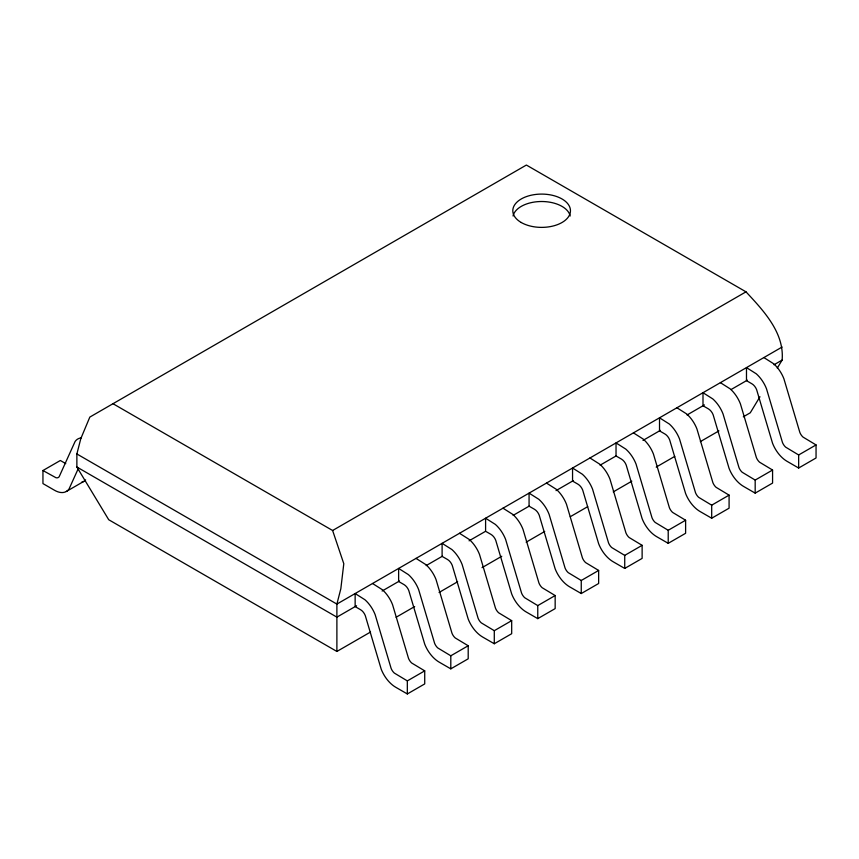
<?xml version="1.0" encoding="UTF-8"?>
<svg xmlns="http://www.w3.org/2000/svg" width="859" height="859" viewBox="0 0 859 859"><rect width="100%" height="100%" fill="white"/><g stroke="black" fill="none" stroke-linecap="round" stroke-linejoin="round"><path stroke-width="1.29" d="M370.562 632.02L336.889 651.455L108.728 519.738L76.87 467.017L76.87 453.96L80.81 438.627L89.83 417.087L526.384 165.046L745.999 291.835C763.275 310.443 784.503 332.605 782.13 360.071L777.288 368.092M78.394 468.327L69.042 488.986A23.676 13.669 60 0 1 54.546 490.285L42.95 483.585L42.95 470.528L60.345 460.488L65.767 463.624M759.968 396.751L750.272 412.792L743.303 416.819M66.39 491.455L83.774 481.416M113.001 403.709L332.616 530.497L745.999 291.835M782.13 347.025L336.889 604.081L76.87 453.96M356.592 605.756L336.889 617.138L76.87 467.017M382.105 591.024L399.499 580.985M426.171 565.587L442.396 556.213M469.068 540.826L485.303 531.453M513.134 515.379L529.359 506.015M556.031 490.618L573.425 480.568M600.097 465.181L616.322 455.807M642.994 440.409L660.388 430.37M687.06 414.972L704.444 404.922M731.116 389.524L747.351 380.161M774.013 364.764L782.13 360.071M396.106 617.267L414.682 606.54M439.067 592.463L457.643 581.736M482.028 567.659L501.774 556.256M526.159 542.179L544.735 531.453M570.279 516.71L587.706 506.649M613.251 491.906L631.827 481.18M656.212 467.092L674.787 456.365M700.332 441.623L718.919 430.896M407.327 680.897L424.722 670.858L424.722 683.914L407.327 693.954L395.731 687.264A23.676 13.669 60 0 1 381.224 669.225L365.827 617.417A7.688 4.435 60 0 0 360.587 609.729L355.143 606.594L355.143 593.537L364.935 599.743A23.816 13.744 60 0 1 375.168 614.7L391.103 668.345A7.548 4.359 60 0 0 394.345 673.08L407.327 680.897L407.327 693.954M450.803 655.793L468.198 645.753L468.198 658.81L450.803 668.85L439.207 662.16A23.676 13.669 60 0 1 424.711 644.121L409.313 592.313A7.688 4.435 60 0 0 404.063 584.625L398.63 581.489L398.63 568.433L408.422 574.639A23.816 13.744 60 0 1 418.644 589.596L434.59 643.241A7.548 4.359 60 0 0 437.822 647.976L450.803 655.793L450.803 668.85M494.29 630.689L511.685 620.649L511.685 633.706L494.29 643.745L482.694 637.056A23.676 13.669 60 0 1 468.187 619.017L452.79 567.208A7.688 4.435 60 0 0 447.55 559.52L442.106 556.385L442.106 543.328L451.898 549.535A23.816 13.744 60 0 1 462.131 564.503L478.066 618.136A7.548 4.359 60 0 0 481.308 622.882L494.29 630.689L494.29 643.745M537.766 605.595L555.161 595.545L555.161 608.601L537.766 618.641L526.17 611.952A23.676 13.669 60 0 1 511.674 593.913L496.277 542.104A7.688 4.435 60 0 0 491.026 534.416L485.593 531.281L485.593 518.224L495.385 524.43A23.816 13.744 60 0 1 505.607 539.398L521.553 593.032A7.548 4.359 60 0 0 524.785 597.778L537.766 605.595L537.766 618.641M581.253 580.491L598.648 570.44L598.648 583.497L581.253 593.537L569.657 586.847A23.676 13.669 60 0 1 555.15 568.808L539.753 517A7.688 4.435 60 0 0 534.513 509.312L529.069 506.176L529.069 493.12L538.861 499.326A23.816 13.744 60 0 1 549.094 514.294L565.029 567.928A7.548 4.359 60 0 0 568.271 572.674L581.253 580.491L581.253 593.537M624.729 555.386L642.124 545.336L642.124 558.393L624.729 568.433L613.133 561.743A23.676 13.669 60 0 1 598.637 543.704L583.24 491.896A7.688 4.435 60 0 0 577.989 484.208L572.556 481.072L572.556 468.015L582.348 474.222A23.816 13.744 60 0 1 592.57 489.19L608.516 542.824A7.548 4.359 60 0 0 611.748 547.57L624.729 555.386L624.729 568.433M668.216 530.282L685.611 520.232L685.611 533.289L668.216 543.328L656.62 536.639A23.676 13.669 60 0 1 642.113 518.6L626.716 466.791A7.688 4.435 60 0 0 621.476 459.114L616.032 455.968L616.032 442.922L625.824 449.117A23.816 13.744 60 0 1 636.057 464.085L651.992 517.719A7.548 4.359 60 0 0 655.234 522.465L668.216 530.282L668.216 543.328M711.692 505.178L729.087 495.138L729.087 508.184L711.692 518.224L700.096 511.534A23.676 13.669 60 0 1 685.6 493.495L670.203 441.687A7.688 4.435 60 0 0 664.952 434.01L659.519 430.864L659.519 417.818L669.311 424.013A23.816 13.744 60 0 1 679.533 438.981L695.479 492.615A7.548 4.359 60 0 0 698.711 497.361L711.692 505.178L711.692 518.224M755.179 480.074L772.574 470.034L772.574 483.08L755.179 493.13L743.583 486.43A23.676 13.669 60 0 1 729.076 468.391L713.679 416.583A7.688 4.435 60 0 0 708.439 408.905L702.995 405.759L702.995 392.713L712.787 398.909A23.816 13.744 60 0 1 723.02 413.877L738.955 467.511A7.548 4.359 60 0 0 742.197 472.257L755.179 480.074L755.179 493.13M798.655 454.969L816.05 444.93L816.05 457.976L798.655 468.026L787.059 461.326A23.676 13.669 60 0 1 772.563 443.287L757.166 391.479A7.688 4.435 60 0 0 751.915 383.801L746.482 380.655L746.482 367.609L756.274 373.805A23.816 13.744 60 0 1 766.496 388.773L782.442 442.406A7.548 4.359 60 0 0 785.674 447.152L798.655 454.969L798.655 468.026M763.876 357.559L773.669 363.765A23.816 13.744 60 0 1 783.891 378.733L799.826 432.367A7.548 4.359 60 0 0 803.068 437.113L816.05 444.93M720.39 382.663L730.182 388.869A23.816 13.744 60 0 1 740.404 403.837L756.349 457.471A7.548 4.359 60 0 0 759.592 462.217L772.574 470.034M676.913 407.767L686.706 413.974A23.816 13.744 60 0 1 696.928 428.942L712.863 482.575A7.548 4.359 60 0 0 716.105 487.321L729.087 495.138M633.427 432.872L643.219 439.078A23.816 13.744 60 0 1 653.441 454.046L669.386 507.68A7.548 4.359 60 0 0 672.629 512.426L685.611 520.232M589.95 457.976L599.743 464.182A23.816 13.744 60 0 1 609.965 479.139L625.9 532.784A7.548 4.359 60 0 0 629.142 537.519L642.124 545.336M546.464 483.08L556.256 489.286A23.816 13.744 60 0 1 566.478 504.244L582.423 557.888A7.548 4.359 60 0 0 585.666 562.624L598.648 570.44M502.987 508.184L512.78 514.391A23.816 13.744 60 0 1 523.002 529.348L538.937 582.993A7.548 4.359 60 0 0 542.179 587.728L555.161 595.545M459.501 533.289L469.293 539.495A23.816 13.744 60 0 1 479.515 554.452L495.46 608.097A7.548 4.359 60 0 0 498.703 612.832L511.685 620.649M416.024 558.393L425.817 564.599A23.816 13.744 60 0 1 436.039 579.557L451.974 633.201A7.548 4.359 60 0 0 455.216 637.936L468.198 645.753M372.538 583.497L382.33 589.704A23.816 13.744 60 0 1 392.552 604.661L408.497 658.305A7.548 4.359 60 0 0 411.74 663.041L424.722 670.858M42.95 470.528L55.932 477.701A7.548 4.359 60 0 0 59.174 476.702L75.109 441.472A23.816 13.744 60 0 1 81.272 437.907M332.616 530.497L343.793 563.708L340.83 588.748L336.889 604.081L336.889 651.455M513.048 215.985A28.819 16.643 0 0 1 541.632 201.511A28.819 16.643 0 0 1 570.204 215.985M85.653 479.913A23.676 13.669 60 0 1 81.541 482.286M521.241 222.502A28.819 16.643 0 0 0 569.474 215.04A28.819 16.643 0 0 0 534.169 194.66A28.819 16.643 0 0 0 521.241 222.502"/></g></svg>
